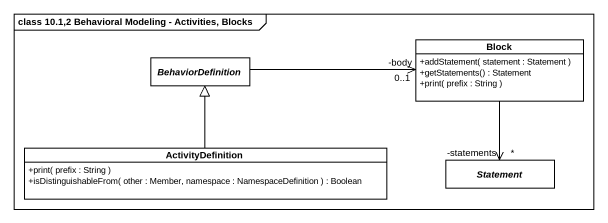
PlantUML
@startuml
mainframe class 10.1,2 Behavioral Modeling - Activities, Blocks
hide circle
hide empty members
skinparam classAttributeIconSize 0
class Block {
  +addStatement( statement : Statement )
  +getStatements() : Statement
  +print( prefix : String )
}
abstract class BehaviorDefinition
class ActivityDefinition {
  +print( prefix : String )
  +isDistinguishableFrom( other : Member, namespace : NamespaceDefinition ) : Boolean
}
abstract class Statement
Block --> "-statements\n*" Statement
BehaviorDefinition -right-> "-body\n0..1" Block
ActivityDefinition -up-|> BehaviorDefinition
@enduml
